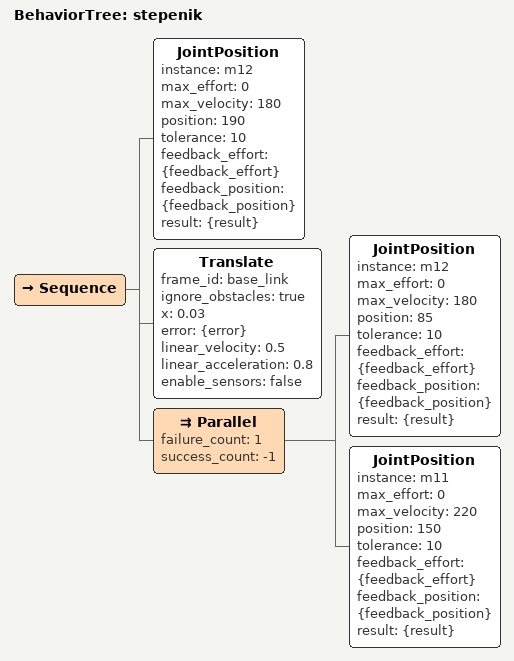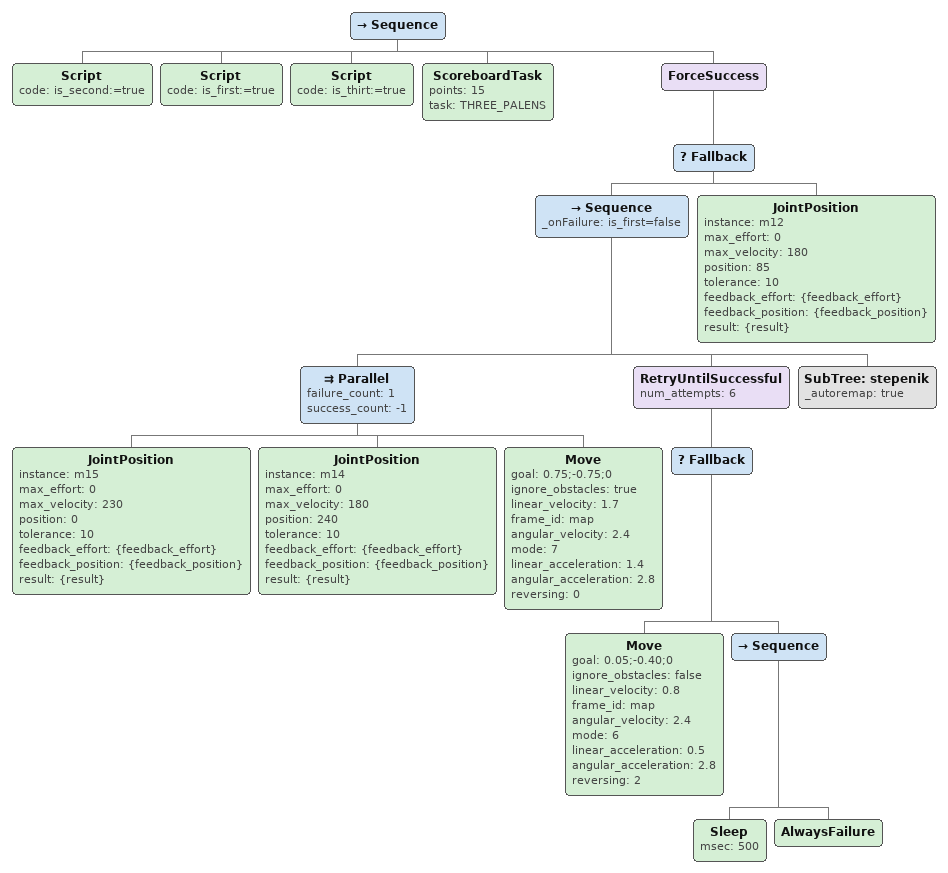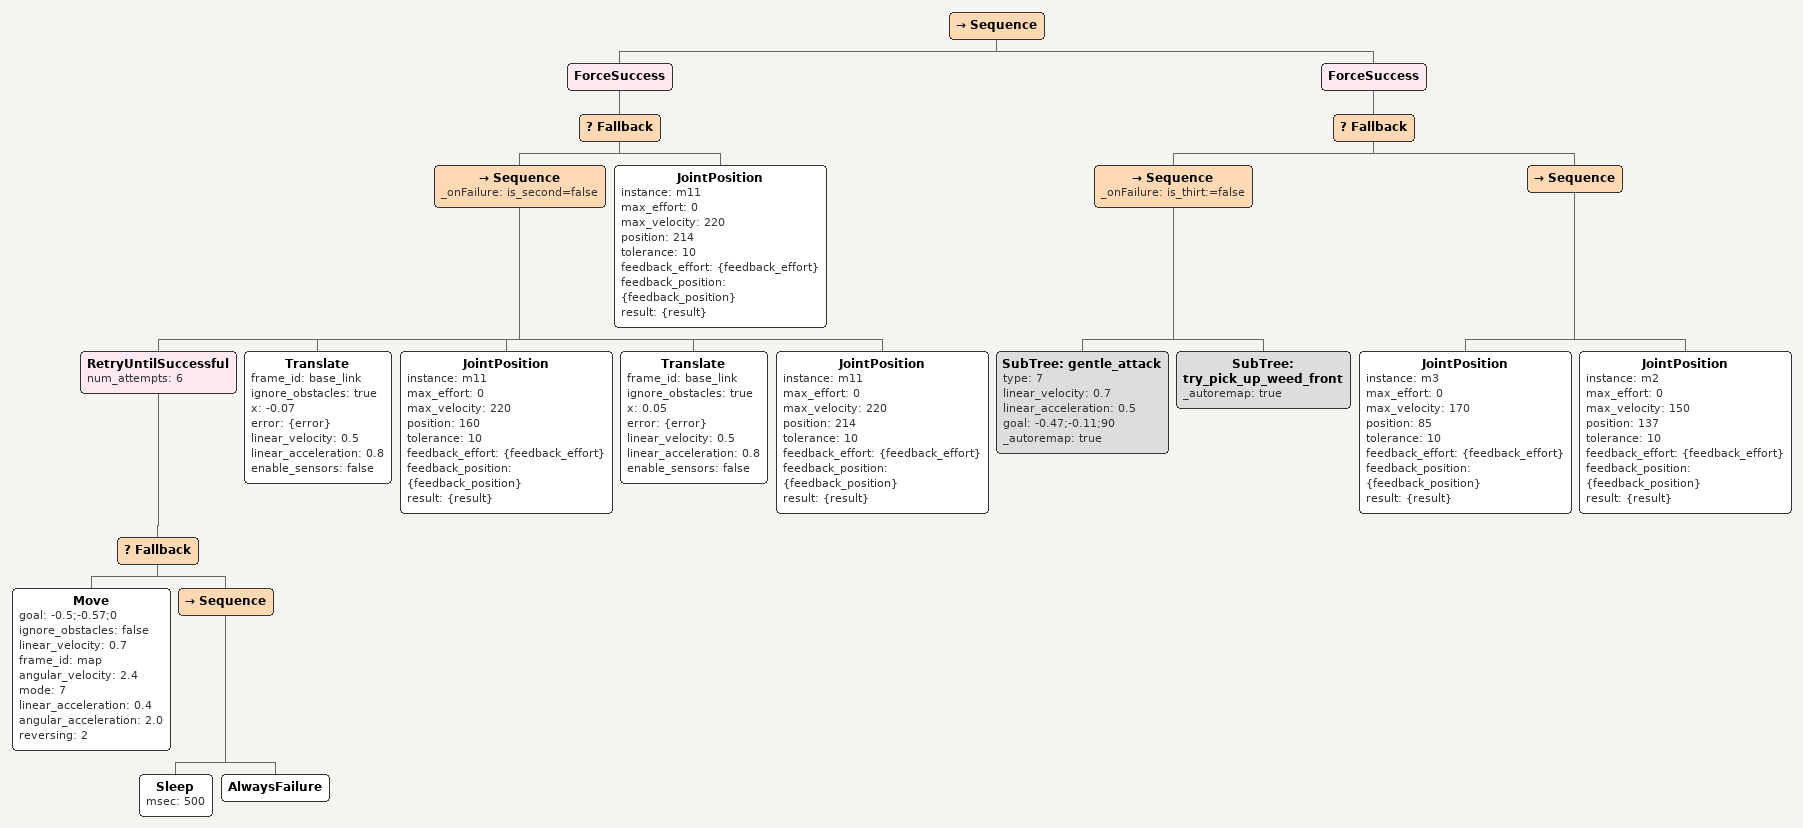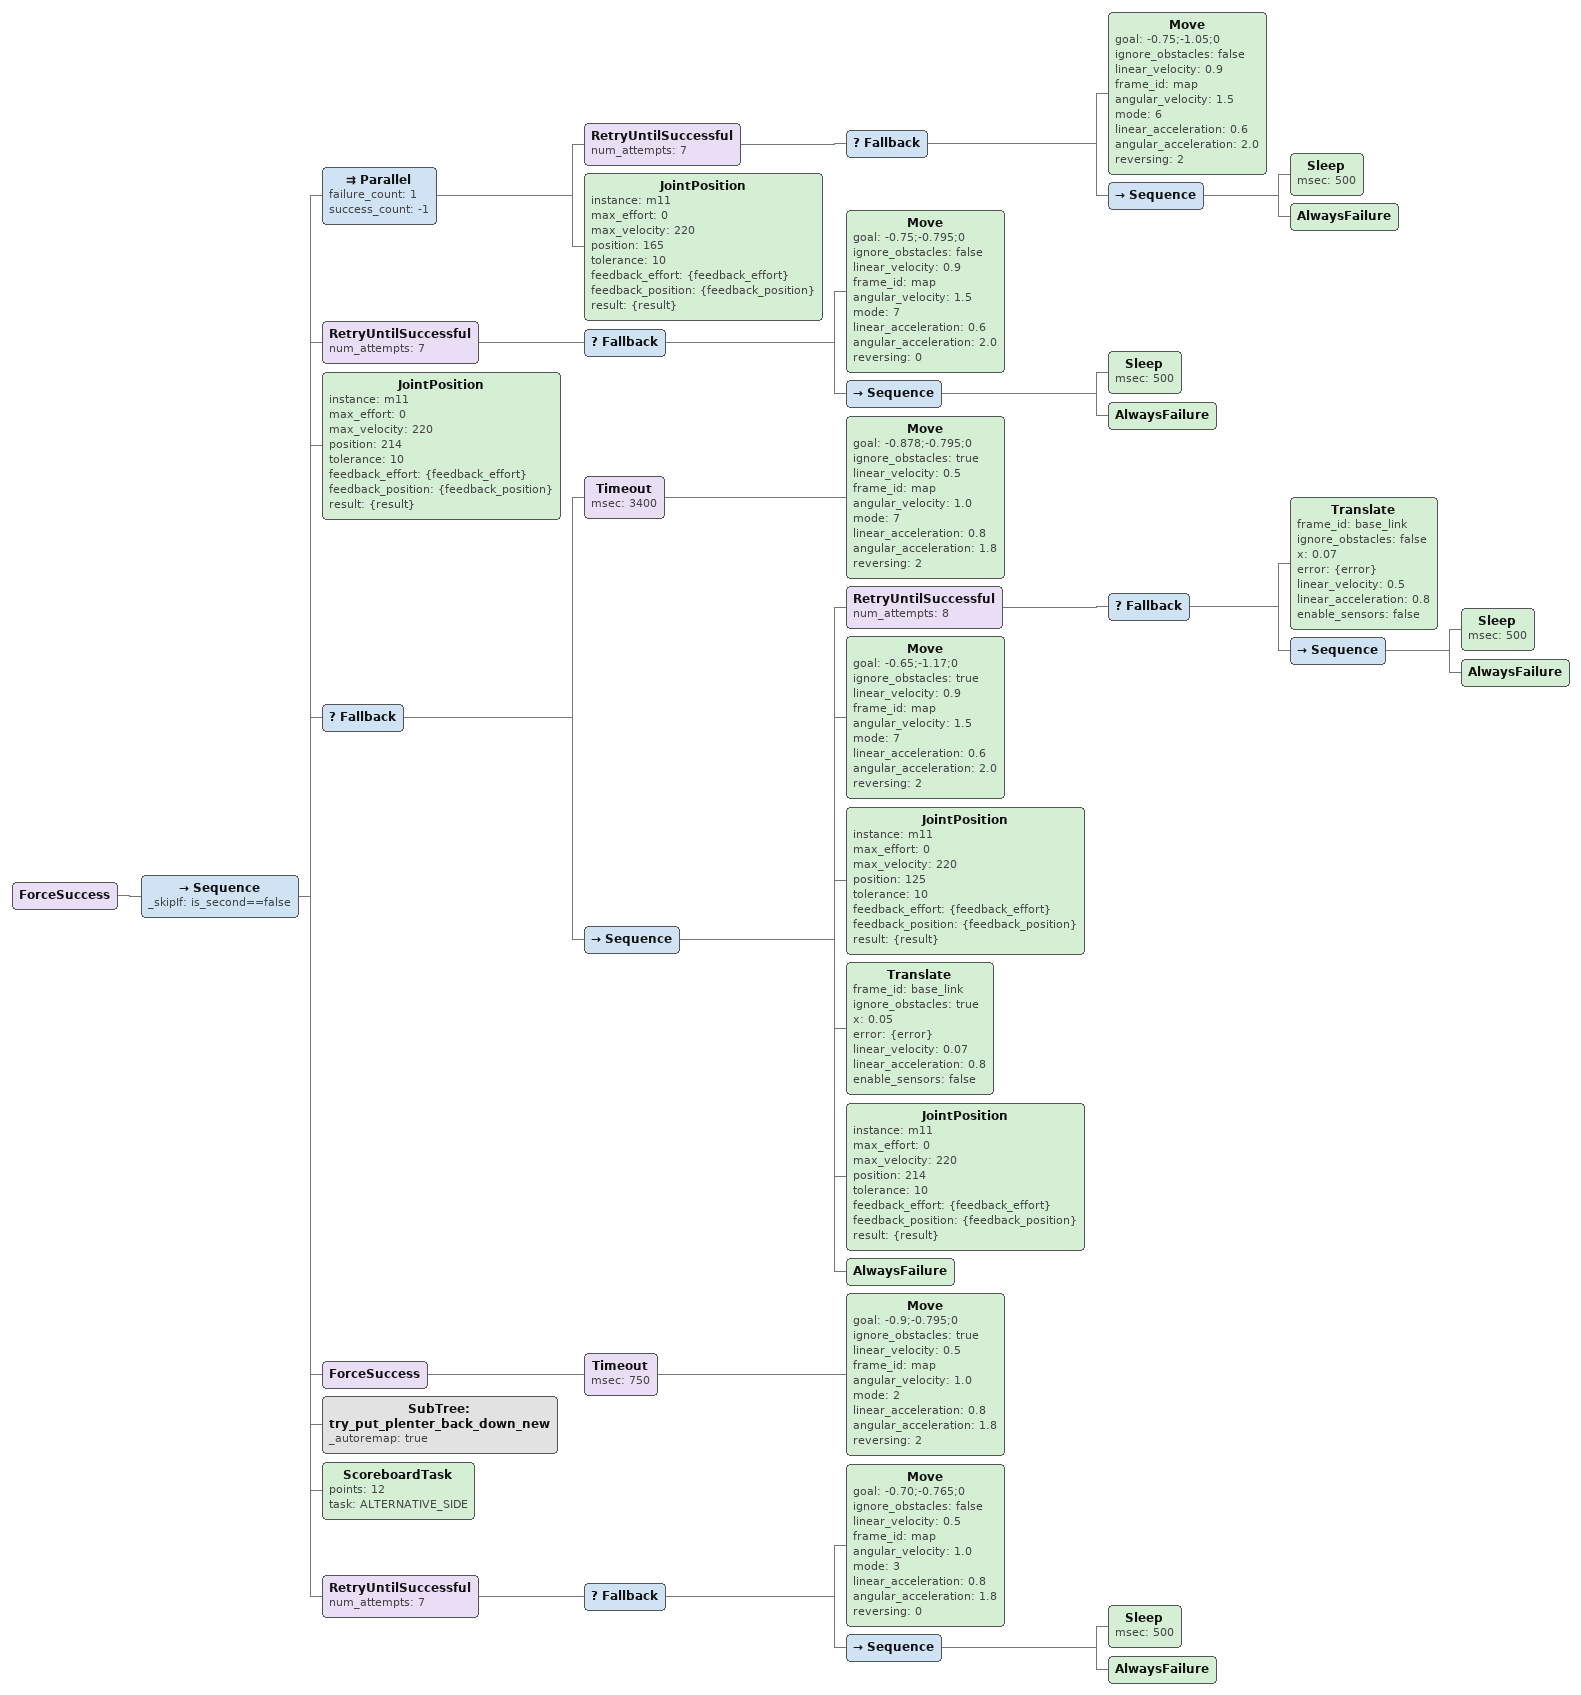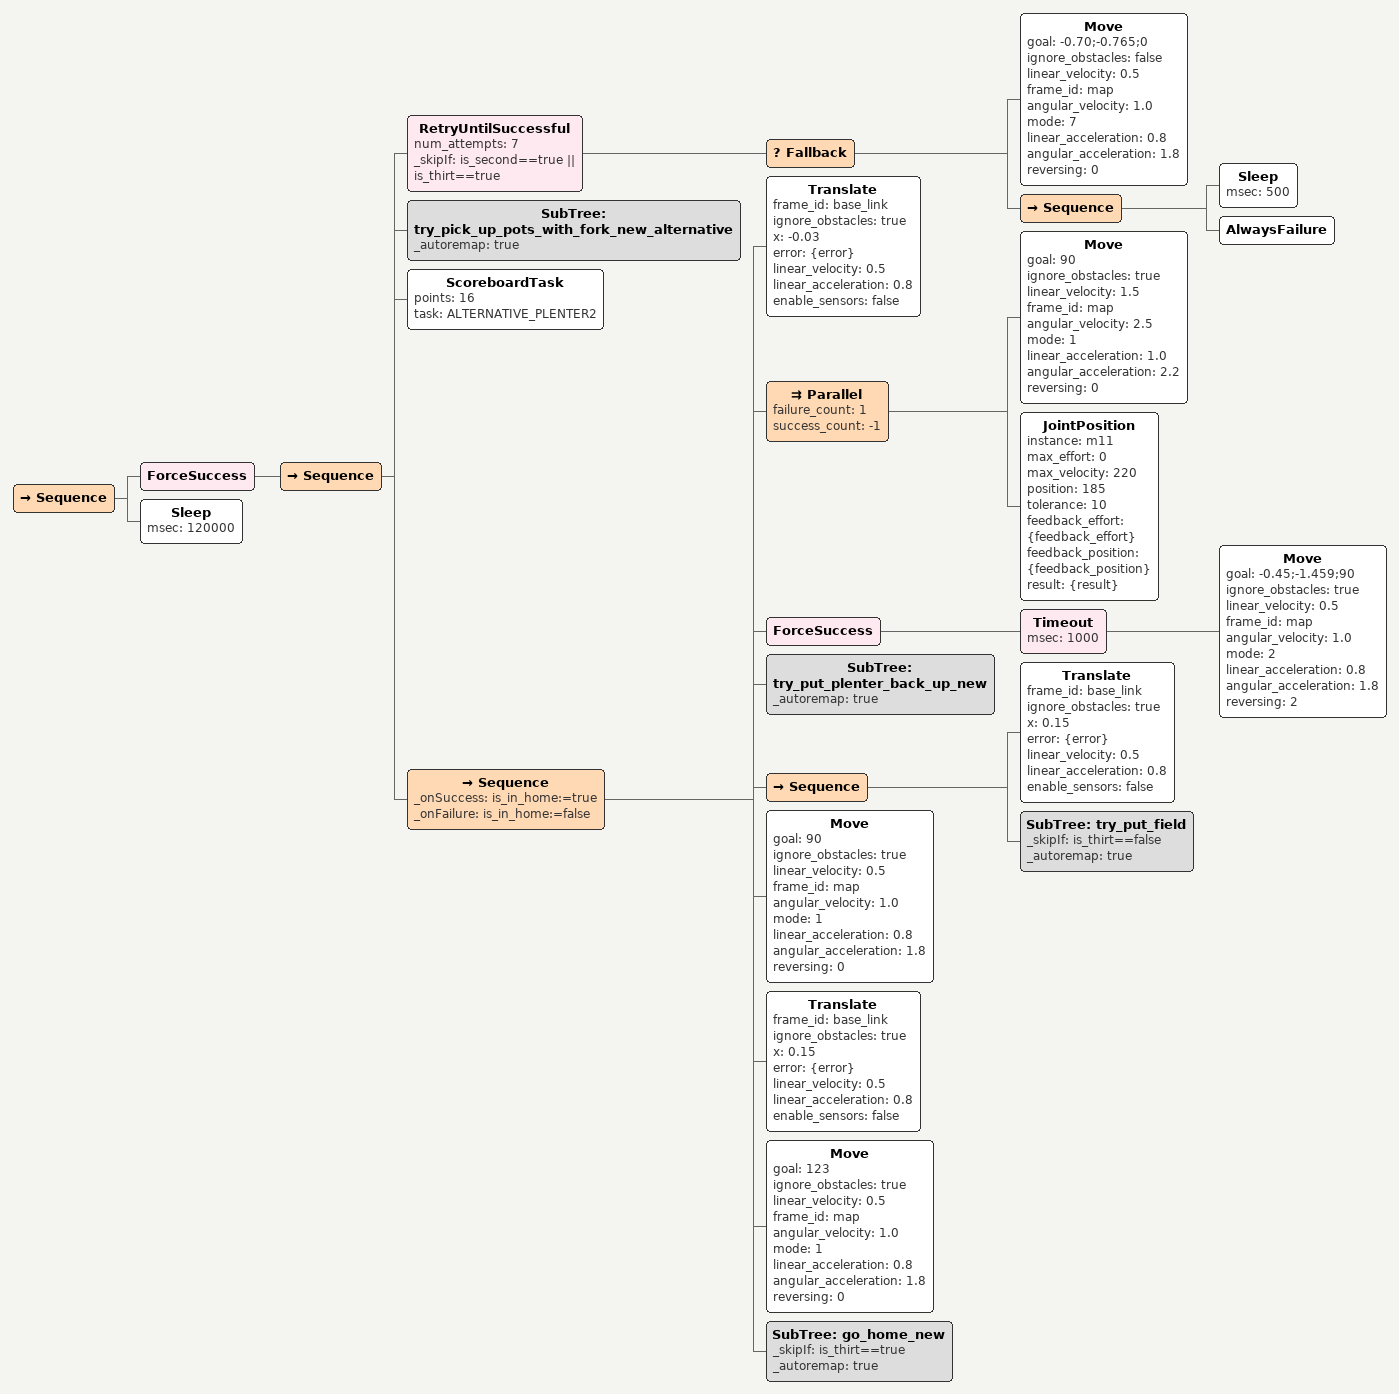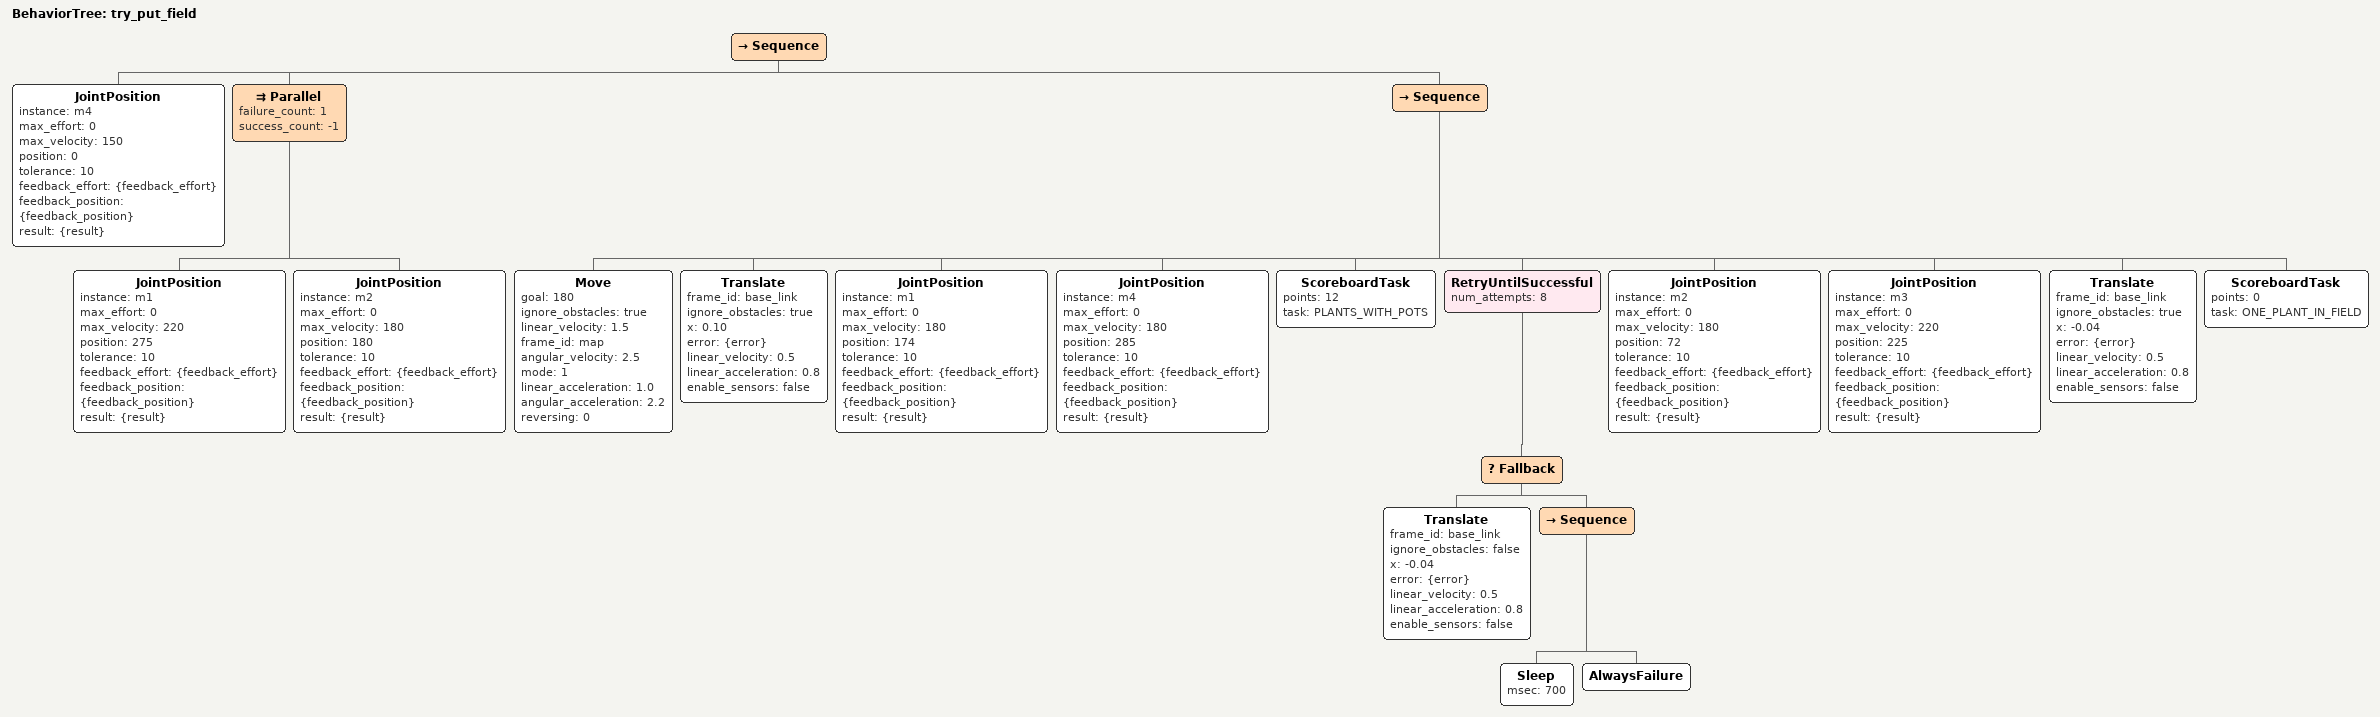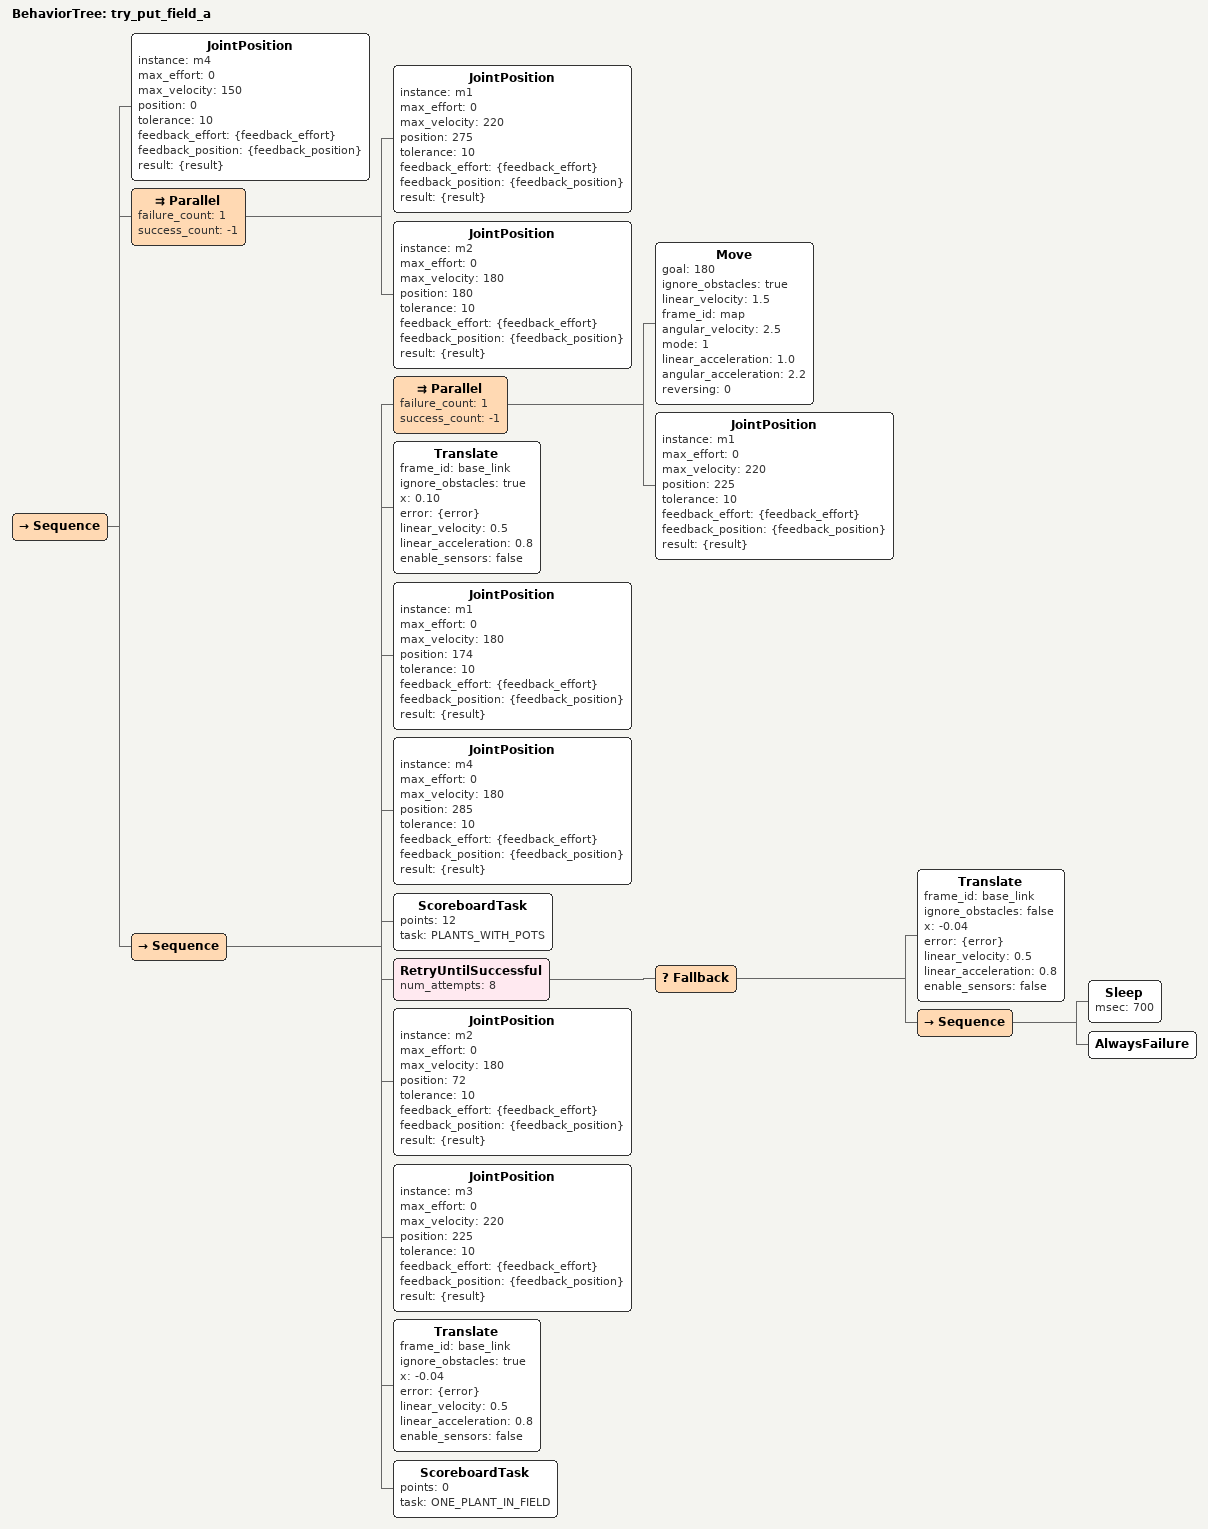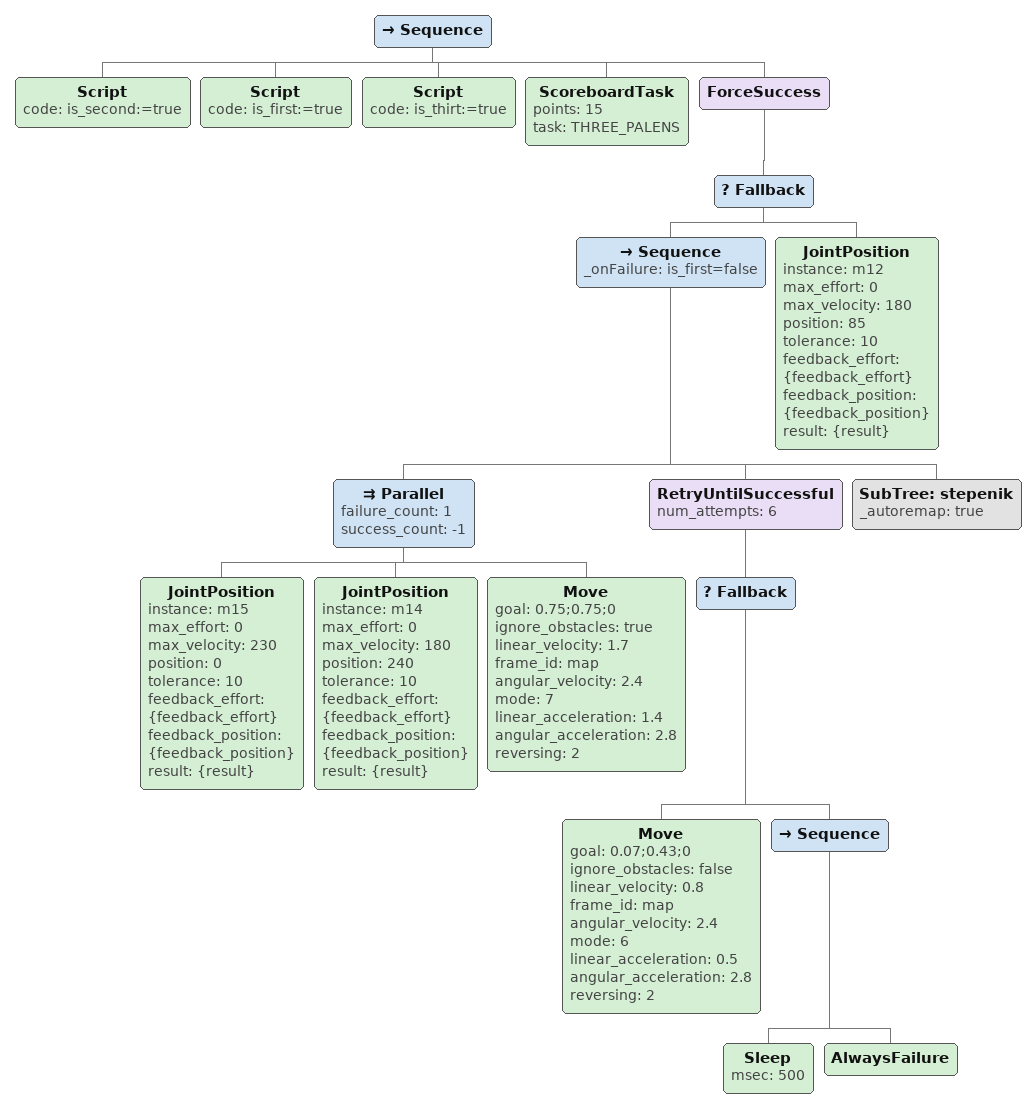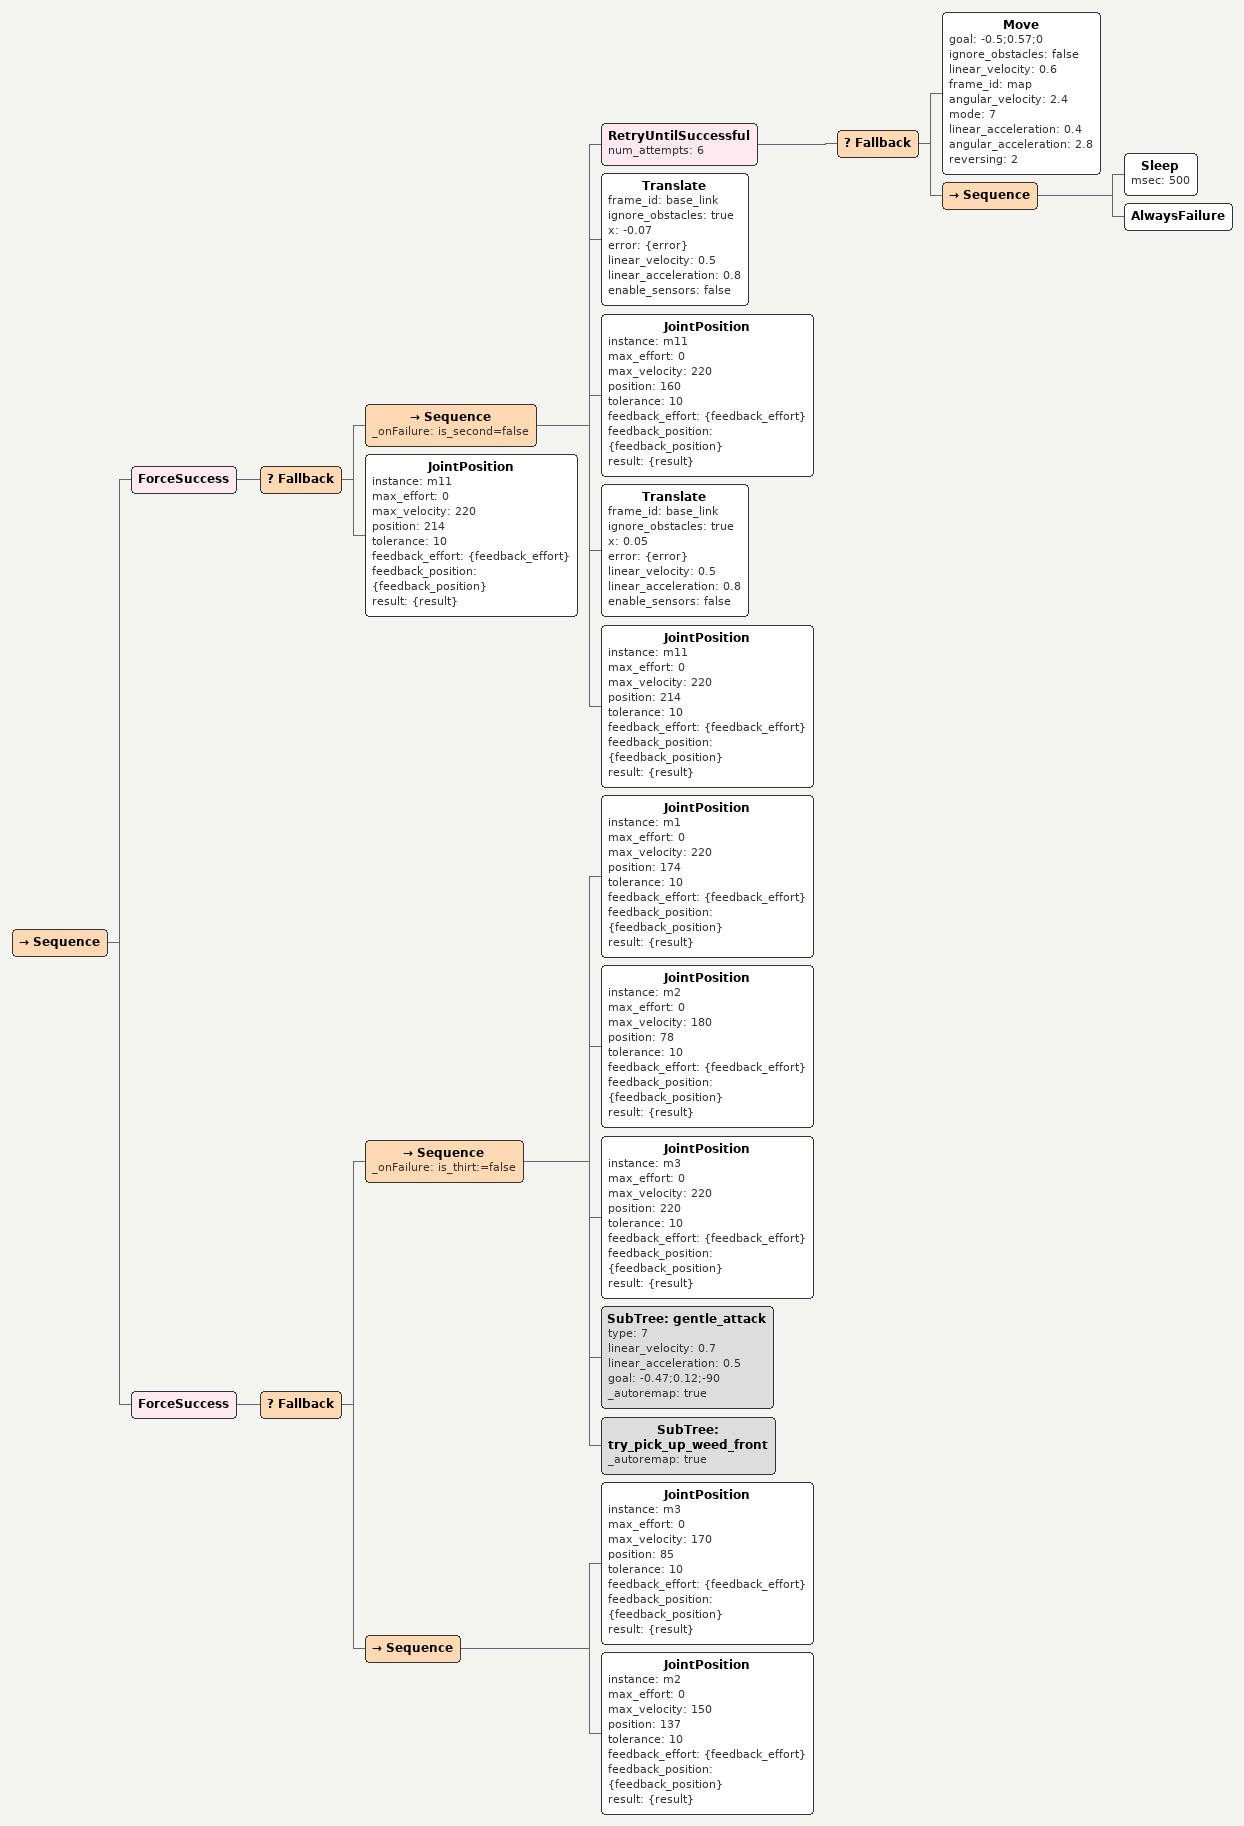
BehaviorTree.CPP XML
<BehaviorTree ID="stepenik">
  <Sequence>
    <JointPosition instance="m12" max_effort="0" max_velocity="180" position="190" tolerance="10" feedback_effort="{feedback_effort}" feedback_position="{feedback_position}" result="{result}"/>
    <Translate frame_id="base_link" ignore_obstacles="true" x="0.03" error="{error}" linear_velocity="0.5" linear_acceleration="0.8" enable_sensors="false"/>
    <Parallel failure_count="1" success_count="-1">
      <JointPosition instance="m12" max_effort="0" max_velocity="180" position="85" tolerance="10" feedback_effort="{feedback_effort}" feedback_position="{feedback_position}" result="{result}"/>
      <JointPosition instance="m11" max_effort="0" max_velocity="220" position="150" tolerance="10" feedback_effort="{feedback_effort}" feedback_position="{feedback_position}" result="{result}"/>
    </Parallel>
  </Sequence>
</BehaviorTree>

<Sequence>
  <Script code="is_second:=true"/>
  <Script code="is_first:=true"/>
  <Script code="is_thirt:=true"/>
  <ScoreboardTask points="15" task="THREE_PALENS"/>
  <ForceSuccess>
    <Fallback>
      <Sequence _onFailure="is_first=false">
        <Parallel failure_count="1" success_count="-1">
          <JointPosition instance="m15" max_effort="0" max_velocity="230" position="0" tolerance="10" feedback_effort="{feedback_effort}" feedback_position="{feedback_position}" result="{result}"/>
          <JointPosition instance="m14" max_effort="0" max_velocity="180" position="240" tolerance="10" feedback_effort="{feedback_effort}" feedback_position="{feedback_position}" result="{result}"/>
          <Move goal="0.75;-0.75;0" ignore_obstacles="true" linear_velocity="1.7" frame_id="map" angular_velocity="2.4" mode="7" linear_acceleration="1.4" angular_acceleration="2.8" reversing="0"/>
        </Parallel>
        <RetryUntilSuccessful num_attempts="6">
          <Fallback>
            <Move goal="0.05;-0.40;0" ignore_obstacles="false" linear_velocity="0.8" frame_id="map" angular_velocity="2.4" mode="6" linear_acceleration="0.5" angular_acceleration="2.8" reversing="2"/>
            <Sequence>
              <Sleep msec="500"/>
              <AlwaysFailure/>
            </Sequence>
          </Fallback>
        </RetryUntilSuccessful>
        <SubTree ID="stepenik" _autoremap="true"/>
      </Sequence>
      <JointPosition instance="m12" max_effort="0" max_velocity="180" position="85" tolerance="10" feedback_effort="{feedback_effort}" feedback_position="{feedback_position}" result="{result}"/>
    </Fallback>
  </ForceSuccess>
</Sequence>

<Sequence>
  <ForceSuccess>
    <Fallback>
      <Sequence _onFailure="is_second=false">
        <RetryUntilSuccessful num_attempts="6">
          <Fallback>
            <Move goal="-0.5;-0.57;0" ignore_obstacles="false" linear_velocity="0.7" frame_id="map" angular_velocity="2.4" mode="7" linear_acceleration="0.4" angular_acceleration="2.0" reversing="2"/>
            <Sequence>
              <Sleep msec="500"/>
              <AlwaysFailure/>
            </Sequence>
          </Fallback>
        </RetryUntilSuccessful>
        <Translate frame_id="base_link" ignore_obstacles="true" x="-0.07" error="{error}" linear_velocity="0.5" linear_acceleration="0.8" enable_sensors="false"/>
        <JointPosition instance="m11" max_effort="0" max_velocity="220" position="160" tolerance="10" feedback_effort="{feedback_effort}" feedback_position="{feedback_position}" result="{result}"/>
        <Translate frame_id="base_link" ignore_obstacles="true" x="0.05" error="{error}" linear_velocity="0.5" linear_acceleration="0.8" enable_sensors="false"/>
        <JointPosition instance="m11" max_effort="0" max_velocity="220" position="214" tolerance="10" feedback_effort="{feedback_effort}" feedback_position="{feedback_position}" result="{result}"/>
      </Sequence>
      <JointPosition instance="m11" max_effort="0" max_velocity="220" position="214" tolerance="10" feedback_effort="{feedback_effort}" feedback_position="{feedback_position}" result="{result}"/>
    </Fallback>
  </ForceSuccess>
  <ForceSuccess>
    <Fallback>
      <Sequence _onFailure="is_thirt:=false">
        <SubTree ID="gentle_attack" type="7" linear_velocity="0.7" linear_acceleration="0.5" goal="-0.47;-0.11;90" _autoremap="true"/>
        <SubTree ID="try_pick_up_weed_front" _autoremap="true"/>
      </Sequence>
      <Sequence>
        <JointPosition instance="m3" max_effort="0" max_velocity="170" position="85" tolerance="10" feedback_effort="{feedback_effort}" feedback_position="{feedback_position}" result="{result}"/>
        <JointPosition instance="m2" max_effort="0" max_velocity="150" position="137" tolerance="10" feedback_effort="{feedback_effort}" feedback_position="{feedback_position}" result="{result}"/>
      </Sequence>
    </Fallback>
  </ForceSuccess>
</Sequence>

<ForceSuccess>
  <Sequence _skipIf="is_second==false">
    <Parallel failure_count="1" success_count="-1">
      <RetryUntilSuccessful num_attempts="7">
        <Fallback>
          <Move goal="-0.75;-1.05;0" ignore_obstacles="false" linear_velocity="0.9" frame_id="map" angular_velocity="1.5" mode="6" linear_acceleration="0.6" angular_acceleration="2.0" reversing="2"/>
          <Sequence>
            <Sleep msec="500"/>
            <AlwaysFailure/>
          </Sequence>
        </Fallback>
      </RetryUntilSuccessful>
      <JointPosition instance="m11" max_effort="0" max_velocity="220" position="165" tolerance="10" feedback_effort="{feedback_effort}" feedback_position="{feedback_position}" result="{result}"/>
    </Parallel>
    <RetryUntilSuccessful num_attempts="7">
      <Fallback>
        <Move goal="-0.75;-0.795;0" ignore_obstacles="false" linear_velocity="0.9" frame_id="map" angular_velocity="1.5" mode="7" linear_acceleration="0.6" angular_acceleration="2.0" reversing="0"/>
        <Sequence>
          <Sleep msec="500"/>
          <AlwaysFailure/>
        </Sequence>
      </Fallback>
    </RetryUntilSuccessful>
    <JointPosition instance="m11" max_effort="0" max_velocity="220" position="214" tolerance="10" feedback_effort="{feedback_effort}" feedback_position="{feedback_position}" result="{result}"/>
    <Fallback>
      <Timeout msec="3400">
        <Move goal="-0.878;-0.795;0" ignore_obstacles="true" linear_velocity="0.5" frame_id="map" angular_velocity="1.0" mode="7" linear_acceleration="0.8" angular_acceleration="1.8" reversing="2"/>
      </Timeout>
      <Sequence>
        <RetryUntilSuccessful num_attempts="8">
          <Fallback>
            <Translate frame_id="base_link" ignore_obstacles="false" x="0.07" error="{error}" linear_velocity="0.5" linear_acceleration="0.8" enable_sensors="false"/>
            <Sequence>
              <Sleep msec="500"/>
              <AlwaysFailure/>
            </Sequence>
          </Fallback>
        </RetryUntilSuccessful>
        <Move goal="-0.65;-1.17;0" ignore_obstacles="true" linear_velocity="0.9" frame_id="map" angular_velocity="1.5" mode="7" linear_acceleration="0.6" angular_acceleration="2.0" reversing="2"/>
        <JointPosition instance="m11" max_effort="0" max_velocity="220" position="125" tolerance="10" feedback_effort="{feedback_effort}" feedback_position="{feedback_position}" result="{result}"/>
        <Translate frame_id="base_link" ignore_obstacles="true" x="0.05" error="{error}" linear_velocity="0.07" linear_acceleration="0.8" enable_sensors="false"/>
        <JointPosition instance="m11" max_effort="0" max_velocity="220" position="214" tolerance="10" feedback_effort="{feedback_effort}" feedback_position="{feedback_position}" result="{result}"/>
        <AlwaysFailure/>
      </Sequence>
    </Fallback>
    <ForceSuccess>
      <Timeout msec="750">
        <Move goal="-0.9;-0.795;0" ignore_obstacles="true" linear_velocity="0.5" frame_id="map" angular_velocity="1.0" mode="2" linear_acceleration="0.8" angular_acceleration="1.8" reversing="2"/>
      </Timeout>
    </ForceSuccess>
    <SubTree ID="try_put_plenter_back_down_new" _autoremap="true"/>
    <ScoreboardTask points="12" task="ALTERNATIVE_SIDE"/>
    <RetryUntilSuccessful num_attempts="7">
      <Fallback>
        <Move goal="-0.70;-0.765;0" ignore_obstacles="false" linear_velocity="0.5" frame_id="map" angular_velocity="1.0" mode="3" linear_acceleration="0.8" angular_acceleration="1.8" reversing="0"/>
        <Sequence>
          <Sleep msec="500"/>
          <AlwaysFailure/>
        </Sequence>
      </Fallback>
    </RetryUntilSuccessful>
  </Sequence>
</ForceSuccess>

<Sequence>
  <ForceSuccess>
    <Sequence>
      <RetryUntilSuccessful num_attempts="7" _skipIf="is_second==true || is_thirt==true">
        <Fallback>
          <Move goal="-0.70;-0.765;0" ignore_obstacles="false" linear_velocity="0.5" frame_id="map" angular_velocity="1.0" mode="7" linear_acceleration="0.8" angular_acceleration="1.8" reversing="0"/>
          <Sequence>
            <Sleep msec="500"/>
            <AlwaysFailure/>
          </Sequence>
        </Fallback>
      </RetryUntilSuccessful>
      <SubTree ID="try_pick_up_pots_with_fork_new_alternative" _autoremap="true"/>
      <ScoreboardTask points="16" task="ALTERNATIVE_PLENTER2"/>
      <Sequence _onSuccess="is_in_home:=true" _onFailure="is_in_home:=false">
        <Translate frame_id="base_link" ignore_obstacles="true" x="-0.03" error="{error}" linear_velocity="0.5" linear_acceleration="0.8" enable_sensors="false"/>
        <Parallel failure_count="1" success_count="-1">
          <Move goal="90" ignore_obstacles="true" linear_velocity="1.5" frame_id="map" angular_velocity="2.5" mode="1" linear_acceleration="1.0" angular_acceleration="2.2" reversing="0"/>
          <JointPosition instance="m11" max_effort="0" max_velocity="220" position="185" tolerance="10" feedback_effort="{feedback_effort}" feedback_position="{feedback_position}" result="{result}"/>
        </Parallel>
        <ForceSuccess>
          <Timeout msec="1000">
            <Move goal="-0.45;-1.459;90" ignore_obstacles="true" linear_velocity="0.5" frame_id="map" angular_velocity="1.0" mode="2" linear_acceleration="0.8" angular_acceleration="1.8" reversing="2"/>
          </Timeout>
        </ForceSuccess>
        <SubTree ID="try_put_plenter_back_up_new" _autoremap="true"/>
        <Sequence>
          <Translate frame_id="base_link" ignore_obstacles="true" x="0.15" error="{error}" linear_velocity="0.5" linear_acceleration="0.8" enable_sensors="false"/>
          <SubTree ID="try_put_field" _skipIf="is_thirt==false" _autoremap="true"/>
        </Sequence>
        <Move goal="90" ignore_obstacles="true" linear_velocity="0.5" frame_id="map" angular_velocity="1.0" mode="1" linear_acceleration="0.8" angular_acceleration="1.8" reversing="0"/>
        <Translate frame_id="base_link" ignore_obstacles="true" x="0.15" error="{error}" linear_velocity="0.5" linear_acceleration="0.8" enable_sensors="false"/>
        <Move goal="123" ignore_obstacles="true" linear_velocity="0.5" frame_id="map" angular_velocity="1.0" mode="1" linear_acceleration="0.8" angular_acceleration="1.8" reversing="0"/>
        <SubTree ID="go_home_new" _skipIf="is_thirt==true" _autoremap="true"/>
      </Sequence>
    </Sequence>
  </ForceSuccess>
  <Sleep msec="120000"/>
</Sequence>

<BehaviorTree ID="try_put_field">
  <Sequence>
    <JointPosition instance="m4" max_effort="0" max_velocity="150" position="0" tolerance="10" feedback_effort="{feedback_effort}" feedback_position="{feedback_position}" result="{result}"/>
    <Parallel failure_count="1" success_count="-1">
      <JointPosition instance="m1" max_effort="0" max_velocity="220" position="275" tolerance="10" feedback_effort="{feedback_effort}" feedback_position="{feedback_position}" result="{result}"/>
      <JointPosition instance="m2" max_effort="0" max_velocity="180" position="180" tolerance="10" feedback_effort="{feedback_effort}" feedback_position="{feedback_position}" result="{result}"/>
    </Parallel>
    <Sequence>
      <Move goal="180" ignore_obstacles="true" linear_velocity="1.5" frame_id="map" angular_velocity="2.5" mode="1" linear_acceleration="1.0" angular_acceleration="2.2" reversing="0"/>
      <Translate frame_id="base_link" ignore_obstacles="true" x="0.10" error="{error}" linear_velocity="0.5" linear_acceleration="0.8" enable_sensors="false"/>
      <JointPosition instance="m1" max_effort="0" max_velocity="180" position="174" tolerance="10" feedback_effort="{feedback_effort}" feedback_position="{feedback_position}" result="{result}"/>
      <JointPosition instance="m4" max_effort="0" max_velocity="180" position="285" tolerance="10" feedback_effort="{feedback_effort}" feedback_position="{feedback_position}" result="{result}"/>
      <ScoreboardTask points="12" task="PLANTS_WITH_POTS"/>
      <RetryUntilSuccessful num_attempts="8">
        <Fallback>
          <Translate frame_id="base_link" ignore_obstacles="false" x="-0.04" error="{error}" linear_velocity="0.5" linear_acceleration="0.8" enable_sensors="false"/>
          <Sequence>
            <Sleep msec="700"/>
            <AlwaysFailure/>
          </Sequence>
        </Fallback>
      </RetryUntilSuccessful>
      <JointPosition instance="m2" max_effort="0" max_velocity="180" position="72" tolerance="10" feedback_effort="{feedback_effort}" feedback_position="{feedback_position}" result="{result}"/>
      <JointPosition instance="m3" max_effort="0" max_velocity="220" position="225" tolerance="10" feedback_effort="{feedback_effort}" feedback_position="{feedback_position}" result="{result}"/>
      <Translate frame_id="base_link" ignore_obstacles="true" x="-0.04" error="{error}" linear_velocity="0.5" linear_acceleration="0.8" enable_sensors="false"/>
      <ScoreboardTask points="0" task="ONE_PLANT_IN_FIELD"/>
    </Sequence>
  </Sequence>
</BehaviorTree>

<BehaviorTree ID="try_put_field_a">
  <Sequence>
    <JointPosition instance="m4" max_effort="0" max_velocity="150" position="0" tolerance="10" feedback_effort="{feedback_effort}" feedback_position="{feedback_position}" result="{result}"/>
    <Parallel failure_count="1" success_count="-1">
      <JointPosition instance="m1" max_effort="0" max_velocity="220" position="275" tolerance="10" feedback_effort="{feedback_effort}" feedback_position="{feedback_position}" result="{result}"/>
      <JointPosition instance="m2" max_effort="0" max_velocity="180" position="180" tolerance="10" feedback_effort="{feedback_effort}" feedback_position="{feedback_position}" result="{result}"/>
    </Parallel>
    <Sequence>
      <Parallel failure_count="1" success_count="-1">
        <Move goal="180" ignore_obstacles="true" linear_velocity="1.5" frame_id="map" angular_velocity="2.5" mode="1" linear_acceleration="1.0" angular_acceleration="2.2" reversing="0"/>
        <JointPosition instance="m1" max_effort="0" max_velocity="220" position="225" tolerance="10" feedback_effort="{feedback_effort}" feedback_position="{feedback_position}" result="{result}"/>
      </Parallel>
      <Translate frame_id="base_link" ignore_obstacles="true" x="0.10" error="{error}" linear_velocity="0.5" linear_acceleration="0.8" enable_sensors="false"/>
      <JointPosition instance="m1" max_effort="0" max_velocity="180" position="174" tolerance="10" feedback_effort="{feedback_effort}" feedback_position="{feedback_position}" result="{result}"/>
      <JointPosition instance="m4" max_effort="0" max_velocity="180" position="285" tolerance="10" feedback_effort="{feedback_effort}" feedback_position="{feedback_position}" result="{result}"/>
      <ScoreboardTask points="12" task="PLANTS_WITH_POTS"/>
      <RetryUntilSuccessful num_attempts="8">
        <Fallback>
          <Translate frame_id="base_link" ignore_obstacles="false" x="-0.04" error="{error}" linear_velocity="0.5" linear_acceleration="0.8" enable_sensors="false"/>
          <Sequence>
            <Sleep msec="700"/>
            <AlwaysFailure/>
          </Sequence>
        </Fallback>
      </RetryUntilSuccessful>
      <JointPosition instance="m2" max_effort="0" max_velocity="180" position="72" tolerance="10" feedback_effort="{feedback_effort}" feedback_position="{feedback_position}" result="{result}"/>
      <JointPosition instance="m3" max_effort="0" max_velocity="220" position="225" tolerance="10" feedback_effort="{feedback_effort}" feedback_position="{feedback_position}" result="{result}"/>
      <Translate frame_id="base_link" ignore_obstacles="true" x="-0.04" error="{error}" linear_velocity="0.5" linear_acceleration="0.8" enable_sensors="false"/>
      <ScoreboardTask points="0" task="ONE_PLANT_IN_FIELD"/>
    </Sequence>
  </Sequence>
</BehaviorTree>

<Sequence>
  <Script code="is_second:=true"/>
  <Script code="is_first:=true"/>
  <Script code="is_thirt:=true"/>
  <ScoreboardTask points="15" task="THREE_PALENS"/>
  <ForceSuccess>
    <Fallback>
      <Sequence _onFailure="is_first=false">
        <Parallel failure_count="1" success_count="-1">
          <JointPosition instance="m15" max_effort="0" max_velocity="230" position="0" tolerance="10" feedback_effort="{feedback_effort}" feedback_position="{feedback_position}" result="{result}"/>
          <JointPosition instance="m14" max_effort="0" max_velocity="180" position="240" tolerance="10" feedback_effort="{feedback_effort}" feedback_position="{feedback_position}" result="{result}"/>
          <Move goal="0.75;0.75;0" ignore_obstacles="true" linear_velocity="1.7" frame_id="map" angular_velocity="2.4" mode="7" linear_acceleration="1.4" angular_acceleration="2.8" reversing="2"/>
        </Parallel>
        <RetryUntilSuccessful num_attempts="6">
          <Fallback>
            <Move goal="0.07;0.43;0" ignore_obstacles="false" linear_velocity="0.8" frame_id="map" angular_velocity="2.4" mode="6" linear_acceleration="0.5" angular_acceleration="2.8" reversing="2"/>
            <Sequence>
              <Sleep msec="500"/>
              <AlwaysFailure/>
            </Sequence>
          </Fallback>
        </RetryUntilSuccessful>
        <SubTree ID="stepenik" _autoremap="true"/>
      </Sequence>
      <JointPosition instance="m12" max_effort="0" max_velocity="180" position="85" tolerance="10" feedback_effort="{feedback_effort}" feedback_position="{feedback_position}" result="{result}"/>
    </Fallback>
  </ForceSuccess>
</Sequence>

<Sequence>
  <ForceSuccess>
    <Fallback>
      <Sequence _onFailure="is_second=false">
        <RetryUntilSuccessful num_attempts="6">
          <Fallback>
            <Move goal="-0.5;0.57;0" ignore_obstacles="false" linear_velocity="0.6" frame_id="map" angular_velocity="2.4" mode="7" linear_acceleration="0.4" angular_acceleration="2.8" reversing="2"/>
            <Sequence>
              <Sleep msec="500"/>
              <AlwaysFailure/>
            </Sequence>
          </Fallback>
        </RetryUntilSuccessful>
        <Translate frame_id="base_link" ignore_obstacles="true" x="-0.07" error="{error}" linear_velocity="0.5" linear_acceleration="0.8" enable_sensors="false"/>
        <JointPosition instance="m11" max_effort="0" max_velocity="220" position="160" tolerance="10" feedback_effort="{feedback_effort}" feedback_position="{feedback_position}" result="{result}"/>
        <Translate frame_id="base_link" ignore_obstacles="true" x="0.05" error="{error}" linear_velocity="0.5" linear_acceleration="0.8" enable_sensors="false"/>
        <JointPosition instance="m11" max_effort="0" max_velocity="220" position="214" tolerance="10" feedback_effort="{feedback_effort}" feedback_position="{feedback_position}" result="{result}"/>
      </Sequence>
      <JointPosition instance="m11" max_effort="0" max_velocity="220" position="214" tolerance="10" feedback_effort="{feedback_effort}" feedback_position="{feedback_position}" result="{result}"/>
    </Fallback>
  </ForceSuccess>
  <ForceSuccess>
    <Fallback>
      <Sequence _onFailure="is_thirt:=false">
        <JointPosition instance="m1" max_effort="0" max_velocity="220" position="174" tolerance="10" feedback_effort="{feedback_effort}" feedback_position="{feedback_position}" result="{result}"/>
        <JointPosition instance="m2" max_effort="0" max_velocity="180" position="78" tolerance="10" feedback_effort="{feedback_effort}" feedback_position="{feedback_position}" result="{result}"/>
        <JointPosition instance="m3" max_effort="0" max_velocity="220" position="220" tolerance="10" feedback_effort="{feedback_effort}" feedback_position="{feedback_position}" result="{result}"/>
        <SubTree ID="gentle_attack" type="7" linear_velocity="0.7" linear_acceleration="0.5" goal="-0.47;0.12;-90" _autoremap="true"/>
        <SubTree ID="try_pick_up_weed_front" _autoremap="true"/>
      </Sequence>
      <Sequence>
        <JointPosition instance="m3" max_effort="0" max_velocity="170" position="85" tolerance="10" feedback_effort="{feedback_effort}" feedback_position="{feedback_position}" result="{result}"/>
        <JointPosition instance="m2" max_effort="0" max_velocity="150" position="137" tolerance="10" feedback_effort="{feedback_effort}" feedback_position="{feedback_position}" result="{result}"/>
      </Sequence>
    </Fallback>
  </ForceSuccess>
</Sequence>
